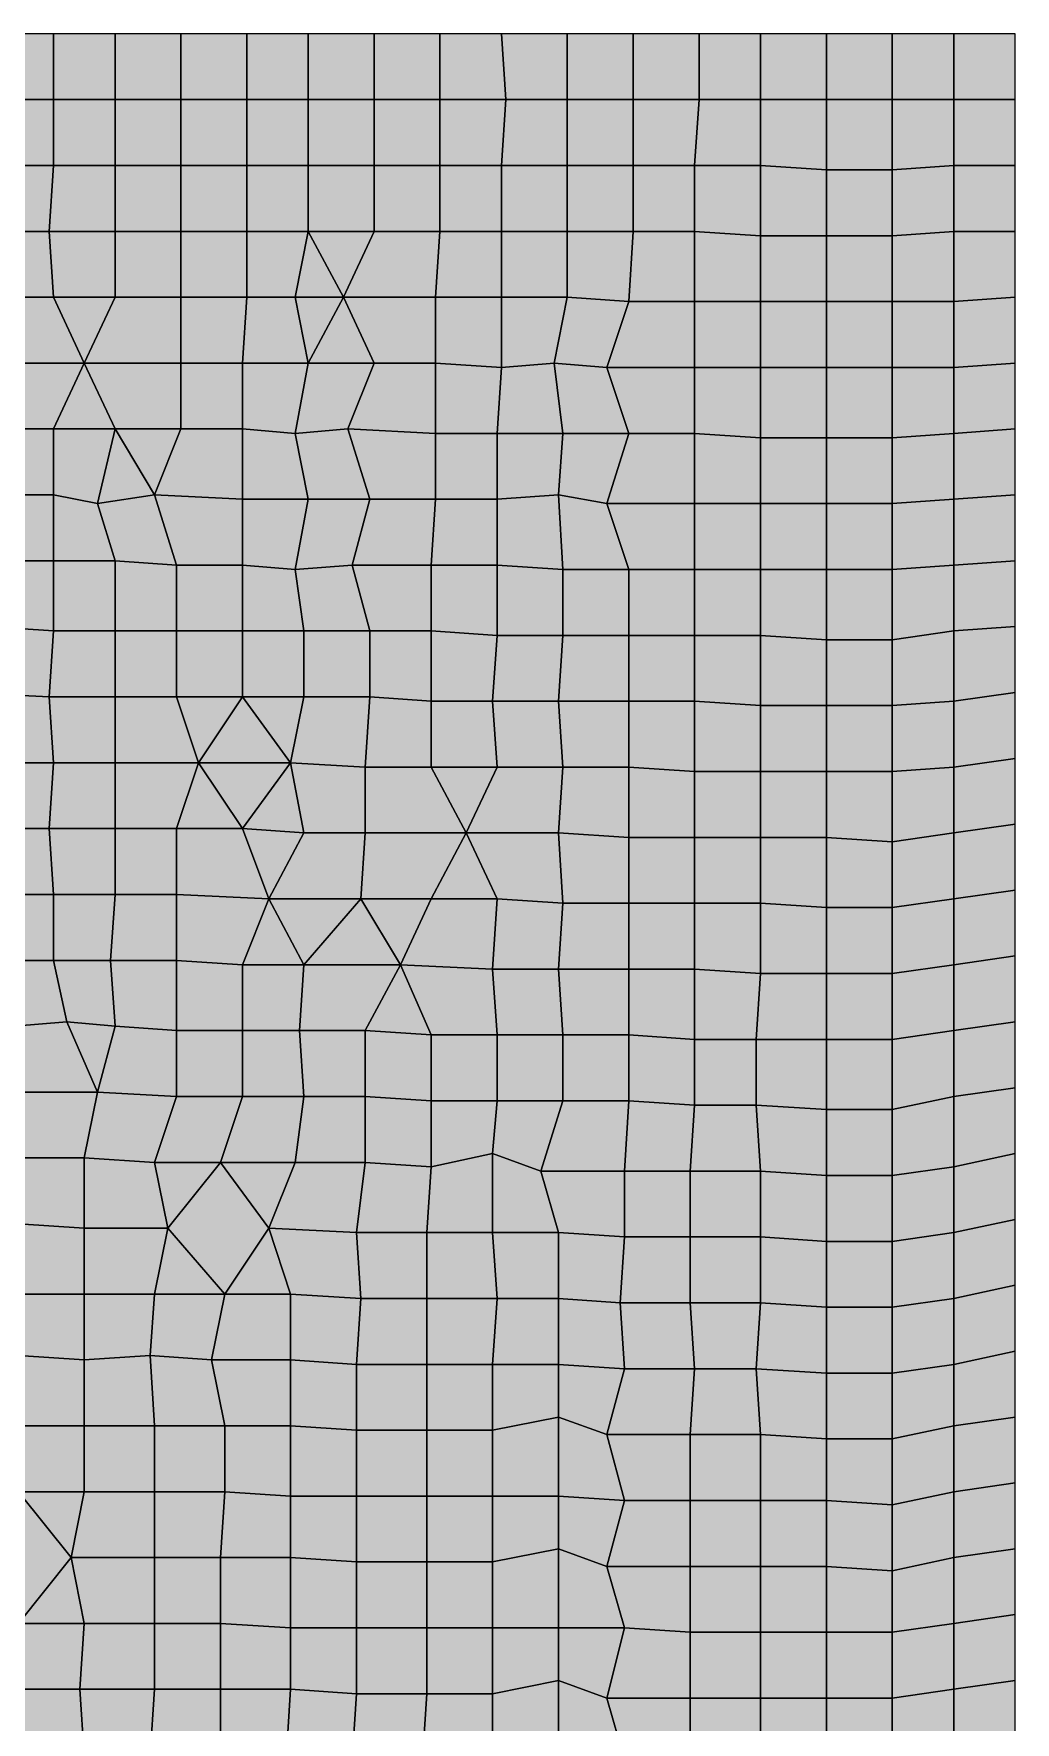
# Model space of a CAD drawing. Header units: metres. Extents: x -7480 to 79269, y -9100 to 45880.
# Drawn here: x 38090 to 42560, y 36350 to 44040 of the extents above; entities that cross this region are included whole.
import ezdxf

# ---------------------------------------------------------------- set-up
doc = ezdxf.new("R2010")
doc.units = ezdxf.units.M
doc.layers.add('COLOR_181', color=181, linetype='Continuous')

msp = doc.modelspace()

# ---------------------------------------------------------------- hatches: boundary and pattern name
at = {"layer": 'COLOR_181'}
for points in [[(37880, 43740), (38180, 43740), (38180, 44040), (37880, 44040)], [(38180, 43740), (38460, 43740), (38460, 44040), (38180, 44040)], [(38460, 43740), (38760, 43740), (38760, 44040), (38460, 44040)], [(38760, 43740), (39060, 43740), (39060, 44040), (38760, 44040)], [(39060, 43740), (39340, 43740), (39340, 44040), (39060, 44040)], [(39340, 43740), (39640, 43740), (39640, 44040), (39340, 44040)], [(39640, 43740), (39940, 43740), (39940, 44040), (39640, 44040)], [(39940, 43740), (40240, 43740), (40220, 44040), (39940, 44040)], [(40220, 44040), (40240, 43740), (40520, 43740), (40520, 44040)], [(40520, 43740), (40820, 43740), (40820, 44040), (40520, 44040)], [(40820, 43740), (41120, 43740), (41120, 44040), (40820, 44040)], [(41120, 43740), (41400, 43740), (41400, 44040), (41120, 44040)], [(41400, 43740), (41700, 43740), (41700, 44040), (41400, 44040)], [(41700, 43740), (42000, 43740), (42000, 44040), (41700, 44040)], [(42000, 43740), (42280, 43740), (42280, 44040), (42000, 44040)], [(42280, 43740), (42560, 43740), (42560, 44040), (42280, 44040)], [(37880, 43440), (38180, 43440), (38180, 43740), (37880, 43740)], [(38180, 43440), (38460, 43440), (38460, 43740), (38180, 43740)], [(38460, 43440), (38760, 43440), (38760, 43740), (38460, 43740)], [(38760, 43440), (39060, 43440), (39060, 43740), (38760, 43740)], [(39060, 43440), (39340, 43440), (39340, 43740), (39060, 43740)], [(39340, 43440), (39640, 43440), (39640, 43740), (39340, 43740)], [(39640, 43440), (39940, 43440), (39940, 43740), (39640, 43740)], [(39940, 43440), (40220, 43440), (40240, 43740), (39940, 43740)], [(40220, 43440), (40520, 43440), (40520, 43740), (40240, 43740)], [(40520, 43440), (40820, 43440), (40820, 43740), (40520, 43740)], [(40820, 43440), (41100, 43440), (41120, 43740), (40820, 43740)], [(41100, 43440), (41400, 43440), (41400, 43740), (41120, 43740)], [(41400, 43440), (41700, 43420), (41700, 43740), (41400, 43740)], [(41700, 43420), (42000, 43420), (42000, 43740), (41700, 43740)], [(42000, 43420), (42280, 43440), (42280, 43740), (42000, 43740)], [(42280, 43440), (42560, 43440), (42560, 43740), (42280, 43740)], [(37880, 43440), (37900, 43140), (38160, 43140), (38180, 43440)], [(38160, 43140), (38460, 43140), (38460, 43440), (38180, 43440)], [(38460, 43140), (38760, 43140), (38760, 43440), (38460, 43440)], [(38760, 43140), (39060, 43140), (39060, 43440), (38760, 43440)], [(39060, 43140), (39340, 43140), (39340, 43440), (39060, 43440)], [(39340, 43140), (39640, 43140), (39640, 43440), (39340, 43440)], [(39640, 43140), (39940, 43140), (39940, 43440), (39640, 43440)], [(39940, 43140), (40220, 43140), (40220, 43440), (39940, 43440)], [(40220, 43140), (40520, 43140), (40520, 43440), (40220, 43440)], [(40520, 43140), (40820, 43140), (40820, 43440), (40520, 43440)], [(40820, 43140), (41100, 43140), (41100, 43440), (40820, 43440)], [(41100, 43140), (41400, 43120), (41400, 43440), (41100, 43440)], [(41400, 43120), (41700, 43120), (41700, 43420), (41400, 43440)], [(41700, 43120), (42000, 43120), (42000, 43420), (41700, 43420)], [(42000, 43120), (42280, 43140), (42280, 43440), (42000, 43420)], [(42280, 43140), (42560, 43140), (42560, 43440), (42280, 43440)], [(37880, 42840), (38180, 42840), (38160, 43140), (37900, 43140)], [(38160, 43140), (38180, 42840), (38460, 42840), (38460, 43140)], [(38460, 42840), (38760, 42840), (38760, 43140), (38460, 43140)], [(38760, 42840), (39060, 42840), (39060, 43140), (38760, 43140)], [(39060, 42840), (39280, 42840), (39340, 43140), (39060, 43140)], [(39280, 42840), (39500, 42840), (39340, 43140)], [(39340, 43140), (39500, 42840), (39640, 43140)], [(39500, 42840), (39920, 42840), (39940, 43140), (39640, 43140)], [(39920, 42840), (40220, 42840), (40220, 43140), (39940, 43140)], [(40220, 42840), (40520, 42840), (40520, 43140), (40220, 43140)], [(40520, 42840), (40800, 42820), (40820, 43140), (40520, 43140)], [(40800, 42820), (41100, 42820), (41100, 43140), (40820, 43140)], [(41100, 42820), (41400, 42820), (41400, 43120), (41100, 43140)], [(41400, 42820), (41700, 42820), (41700, 43120), (41400, 43120)], [(41700, 42820), (42000, 42820), (42000, 43120), (41700, 43120)], [(42000, 42820), (42280, 42820), (42280, 43140), (42000, 43120)], [(42280, 42820), (42560, 42840), (42560, 43140), (42280, 43140)], [(37880, 42840), (37900, 42540), (38320, 42540), (38180, 42840)], [(38180, 42840), (38320, 42540), (38460, 42840)], [(38320, 42540), (38760, 42540), (38760, 42840), (38460, 42840)], [(38760, 42540), (39040, 42540), (39060, 42840), (38760, 42840)], [(39040, 42540), (39340, 42540), (39280, 42840), (39060, 42840)], [(39280, 42840), (39340, 42540), (39500, 42840)], [(39340, 42540), (39640, 42540), (39500, 42840)], [(39500, 42840), (39640, 42540), (39920, 42540), (39920, 42840)], [(39920, 42540), (40220, 42520), (40220, 42840), (39920, 42840)], [(40220, 42520), (40460, 42540), (40520, 42840), (40220, 42840)], [(40460, 42540), (40700, 42520), (40800, 42820), (40520, 42840)], [(42280, 42520), (42560, 42540), (42560, 42840), (42280, 42820)], [(40700, 42520), (41100, 42520), (41100, 42820), (40800, 42820)], [(41100, 42520), (41400, 42520), (41400, 42820), (41100, 42820)], [(41400, 42520), (41700, 42520), (41700, 42820), (41400, 42820)], [(41700, 42520), (42000, 42520), (42000, 42820), (41700, 42820)], [(42000, 42520), (42280, 42520), (42280, 42820), (42000, 42820)], [(37880, 42240), (38180, 42240), (38320, 42540), (37900, 42540)], [(38180, 42240), (38460, 42240), (38320, 42540)], [(38320, 42540), (38460, 42240), (38760, 42240), (38760, 42540)], [(38760, 42240), (39040, 42240), (39040, 42540), (38760, 42540)], [(39040, 42240), (39280, 42220), (39340, 42540), (39040, 42540)], [(39280, 42220), (39520, 42240), (39640, 42540), (39340, 42540)], [(39520, 42240), (39920, 42220), (39920, 42540), (39640, 42540)], [(39920, 42220), (40200, 42220), (40220, 42520), (39920, 42540)], [(40200, 42220), (40500, 42220), (40460, 42540), (40220, 42520)], [(40460, 42540), (40500, 42220), (40800, 42220), (40700, 42520)], [(42280, 42220), (42560, 42240), (42560, 42540), (42280, 42520)], [(40700, 42520), (40800, 42220), (41100, 42220), (41100, 42520)], [(41100, 42220), (41400, 42200), (41400, 42520), (41100, 42520)], [(41400, 42200), (41700, 42200), (41700, 42520), (41400, 42520)], [(41700, 42200), (42000, 42200), (42000, 42520), (41700, 42520)], [(42000, 42200), (42280, 42220), (42280, 42520), (42000, 42520)], [(37880, 41940), (38180, 41940), (38180, 42240), (37880, 42240)], [(38180, 41940), (38380, 41900), (38460, 42240), (38180, 42240)], [(38380, 41900), (38640, 41940), (38460, 42240)], [(38460, 42240), (38640, 41940), (38760, 42240)], [(38640, 41940), (39040, 41920), (39040, 42240), (38760, 42240)], [(39040, 41920), (39340, 41920), (39280, 42220), (39040, 42240)], [(39280, 42220), (39340, 41920), (39620, 41920), (39520, 42240)], [(39520, 42240), (39620, 41920), (39920, 41920), (39920, 42220)], [(39920, 41920), (40200, 41920), (40200, 42220), (39920, 42220)], [(40200, 41920), (40480, 41940), (40500, 42220), (40200, 42220)], [(40480, 41940), (40700, 41900), (40800, 42220), (40500, 42220)], [(40700, 41900), (41100, 41900), (41100, 42220), (40800, 42220)], [(41100, 41900), (41400, 41900), (41400, 42200), (41100, 42220)], [(42000, 41900), (42280, 41920), (42280, 42220), (42000, 42200)], [(42280, 41920), (42560, 41940), (42560, 42240), (42280, 42220)], [(41400, 41900), (41700, 41900), (41700, 42200), (41400, 42200)], [(41700, 41900), (42000, 41900), (42000, 42200), (41700, 42200)], [(37880, 41640), (38180, 41640), (38180, 41940), (37880, 41940)], [(38180, 41640), (38460, 41640), (38380, 41900), (38180, 41940)], [(38380, 41900), (38460, 41640), (38740, 41620), (38640, 41940)], [(38640, 41940), (38740, 41620), (39040, 41620), (39040, 41920)], [(39040, 41620), (39280, 41600), (39340, 41920), (39040, 41920)], [(39280, 41600), (39540, 41620), (39620, 41920), (39340, 41920)], [(39540, 41620), (39900, 41620), (39920, 41920), (39620, 41920)], [(39900, 41620), (40200, 41620), (40200, 41920), (39920, 41920)], [(40200, 41620), (40500, 41600), (40480, 41940), (40200, 41920)], [(40480, 41940), (40500, 41600), (40800, 41600), (40700, 41900)], [(42000, 41600), (42280, 41620), (42280, 41920), (42000, 41900)], [(42280, 41620), (42560, 41640), (42560, 41940), (42280, 41920)], [(40700, 41900), (40800, 41600), (41100, 41600), (41100, 41900)], [(41100, 41600), (41400, 41600), (41400, 41900), (41100, 41900)], [(41400, 41600), (41700, 41600), (41700, 41900), (41400, 41900)], [(41700, 41600), (42000, 41600), (42000, 41900), (41700, 41900)], [(37880, 41340), (38180, 41320), (38180, 41640), (37880, 41640)], [(38180, 41320), (38460, 41320), (38460, 41640), (38180, 41640)], [(38460, 41320), (38740, 41320), (38740, 41620), (38460, 41640)], [(38740, 41320), (39040, 41320), (39040, 41620), (38740, 41620)], [(39040, 41320), (39320, 41320), (39280, 41600), (39040, 41620)], [(39280, 41600), (39320, 41320), (39620, 41320), (39540, 41620)], [(39540, 41620), (39620, 41320), (39900, 41320), (39900, 41620)], [(39900, 41320), (40200, 41300), (40200, 41620), (39900, 41620)], [(40200, 41300), (40500, 41300), (40500, 41600), (40200, 41620)], [(42000, 41280), (42280, 41320), (42280, 41620), (42000, 41600)], [(42280, 41320), (42560, 41340), (42560, 41640), (42280, 41620)], [(40500, 41300), (40800, 41300), (40800, 41600), (40500, 41600)], [(40800, 41300), (41100, 41300), (41100, 41600), (40800, 41600)], [(41100, 41300), (41400, 41300), (41400, 41600), (41100, 41600)], [(41400, 41300), (41700, 41280), (41700, 41600), (41400, 41600)], [(41700, 41280), (42000, 41280), (42000, 41600), (41700, 41600)], [(37760, 41040), (38160, 41020), (38180, 41320), (37880, 41340)], [(38160, 41020), (38460, 41020), (38460, 41320), (38180, 41320)], [(38460, 41020), (38740, 41020), (38740, 41320), (38460, 41320)], [(38740, 41020), (39040, 41020), (39040, 41320), (38740, 41320)], [(39040, 41020), (39320, 41020), (39320, 41320), (39040, 41320)], [(39320, 41020), (39620, 41020), (39620, 41320), (39320, 41320)], [(39620, 41020), (39900, 41000), (39900, 41320), (39620, 41320)], [(39900, 41000), (40180, 41000), (40200, 41300), (39900, 41320)], [(40180, 41000), (40480, 41000), (40500, 41300), (40200, 41300)], [(40480, 41000), (40800, 41000), (40800, 41300), (40500, 41300)], [(40800, 41000), (41100, 41000), (41100, 41300), (40800, 41300)], [(41100, 41000), (41400, 40980), (41400, 41300), (41100, 41300)], [(41400, 40980), (41700, 40980), (41700, 41280), (41400, 41300)], [(42000, 40980), (42280, 41000), (42280, 41320), (42000, 41280)], [(42280, 41000), (42560, 41040), (42560, 41340), (42280, 41320)], [(41700, 40980), (42000, 40980), (42000, 41280), (41700, 41280)], [(37760, 41040), (37880, 40720), (38180, 40720), (38160, 41020)], [(38160, 41020), (38180, 40720), (38460, 40720), (38460, 41020)], [(38460, 40720), (38840, 40720), (38740, 41020), (38460, 41020)], [(38740, 41020), (38840, 40720), (39040, 41020)], [(38840, 40720), (39260, 40720), (39040, 41020)], [(39040, 41020), (39260, 40720), (39320, 41020)], [(39260, 40720), (39600, 40700), (39620, 41020), (39320, 41020)], [(39600, 40700), (39900, 40700), (39900, 41000), (39620, 41020)], [(39900, 40700), (40200, 40700), (40180, 41000), (39900, 41000)], [(40180, 41000), (40200, 40700), (40500, 40700), (40480, 41000)], [(40480, 41000), (40500, 40700), (40800, 40700), (40800, 41000)], [(40800, 40700), (41100, 40680), (41100, 41000), (40800, 41000)], [(41100, 40680), (41400, 40680), (41400, 40980), (41100, 41000)], [(42000, 40680), (42280, 40700), (42280, 41000), (42000, 40980)], [(42280, 40700), (42560, 40740), (42560, 41040), (42280, 41000)], [(41400, 40680), (41700, 40680), (41700, 40980), (41400, 40980)], [(41700, 40680), (42000, 40680), (42000, 40980), (41700, 40980)], [(37880, 40420), (38160, 40420), (38180, 40720), (37880, 40720)], [(38160, 40420), (38460, 40420), (38460, 40720), (38180, 40720)], [(38460, 40420), (38740, 40420), (38840, 40720), (38460, 40720)], [(38740, 40420), (39040, 40420), (38840, 40720)], [(38840, 40720), (39040, 40420), (39260, 40720)], [(39040, 40420), (39320, 40400), (39260, 40720)], [(39260, 40720), (39320, 40400), (39600, 40400), (39600, 40700)], [(39600, 40400), (40060, 40400), (39900, 40700), (39600, 40700)], [(39900, 40700), (40060, 40400), (40200, 40700)], [(40060, 40400), (40480, 40400), (40500, 40700), (40200, 40700)], [(40480, 40400), (40800, 40380), (40800, 40700), (40500, 40700)], [(40800, 40380), (41100, 40380), (41100, 40680), (40800, 40700)], [(42000, 40360), (42280, 40400), (42280, 40700), (42000, 40680)], [(42280, 40400), (42560, 40440), (42560, 40740), (42280, 40700)], [(41100, 40380), (41400, 40380), (41400, 40680), (41100, 40680)], [(41400, 40380), (41700, 40380), (41700, 40680), (41400, 40680)], [(41700, 40380), (42000, 40360), (42000, 40680), (41700, 40680)], [(37880, 40420), (37900, 40120), (38180, 40120), (38160, 40420)], [(38160, 40420), (38180, 40120), (38460, 40120), (38460, 40420)], [(38460, 40120), (38740, 40120), (38740, 40420), (38460, 40420)], [(38740, 40120), (39160, 40100), (39040, 40420), (38740, 40420)], [(39040, 40420), (39160, 40100), (39320, 40400)], [(39160, 40100), (39580, 40100), (39600, 40400), (39320, 40400)], [(39580, 40100), (39900, 40100), (40060, 40400), (39600, 40400)], [(39900, 40100), (40200, 40100), (40060, 40400)], [(40060, 40400), (40200, 40100), (40500, 40080), (40480, 40400)], [(40480, 40400), (40500, 40080), (40800, 40080), (40800, 40380)], [(40800, 40080), (41100, 40080), (41100, 40380), (40800, 40380)], [(41100, 40080), (41400, 40080), (41400, 40380), (41100, 40380)], [(41400, 40080), (41700, 40060), (41700, 40380), (41400, 40380)], [(41700, 40060), (42000, 40060), (42000, 40360), (41700, 40380)], [(42000, 40060), (42280, 40100), (42280, 40400), (42000, 40360)], [(42280, 40100), (42560, 40140), (42560, 40440), (42280, 40400)], [(37900, 40120), (37920, 39820), (38180, 39820), (38180, 40120)], [(38180, 39820), (38440, 39820), (38460, 40120), (38180, 40120)], [(38440, 39820), (38740, 39820), (38740, 40120), (38460, 40120)], [(38740, 39820), (39040, 39800), (39160, 40100), (38740, 40120)], [(39040, 39800), (39320, 39800), (39160, 40100)], [(39160, 40100), (39320, 39800), (39580, 40100)], [(39320, 39800), (39760, 39800), (39580, 40100)], [(39580, 40100), (39760, 39800), (39900, 40100)], [(39760, 39800), (40180, 39780), (40200, 40100), (39900, 40100)], [(40180, 39780), (40480, 39780), (40500, 40080), (40200, 40100)], [(40480, 39780), (40800, 39780), (40800, 40080), (40500, 40080)], [(40800, 39780), (41100, 39780), (41100, 40080), (40800, 40080)], [(41100, 39780), (41400, 39760), (41400, 40080), (41100, 40080)], [(41400, 39760), (41700, 39760), (41700, 40060), (41400, 40080)], [(42000, 39760), (42280, 39800), (42280, 40100), (42000, 40060)], [(42280, 39800), (42560, 39840), (42560, 40140), (42280, 40100)], [(41700, 39760), (42000, 39760), (42000, 40060), (41700, 40060)], [(42280, 39500), (42560, 39540), (42560, 39840), (42280, 39800)], [(37920, 39820), (38000, 39520), (38240, 39540), (38180, 39820)], [(38180, 39820), (38240, 39540), (38460, 39520), (38440, 39820)], [(38440, 39820), (38460, 39520), (38740, 39500), (38740, 39820)], [(38740, 39500), (39040, 39500), (39040, 39800), (38740, 39820)], [(39040, 39500), (39300, 39500), (39320, 39800), (39040, 39800)], [(39300, 39500), (39600, 39500), (39760, 39800), (39320, 39800)], [(39600, 39500), (39900, 39480), (39760, 39800)], [(39760, 39800), (39900, 39480), (40200, 39480), (40180, 39780)], [(40180, 39780), (40200, 39480), (40500, 39480), (40480, 39780)], [(40480, 39780), (40500, 39480), (40800, 39480), (40800, 39780)], [(40800, 39480), (41100, 39460), (41100, 39780), (40800, 39780)], [(41100, 39460), (41380, 39460), (41400, 39760), (41100, 39780)], [(41380, 39460), (41700, 39460), (41700, 39760), (41400, 39760)], [(41700, 39460), (42000, 39460), (42000, 39760), (41700, 39760)], [(42000, 39460), (42280, 39500), (42280, 39800), (42000, 39760)], [(38000, 39220), (38380, 39220), (38240, 39540), (38000, 39520)], [(38240, 39540), (38380, 39220), (38460, 39520)], [(42280, 39200), (42560, 39240), (42560, 39540), (42280, 39500)], [(38380, 39220), (38740, 39200), (38740, 39500), (38460, 39520)], [(38740, 39200), (39040, 39200), (39040, 39500), (38740, 39500)], [(39040, 39200), (39320, 39200), (39300, 39500), (39040, 39500)], [(39300, 39500), (39320, 39200), (39600, 39200), (39600, 39500)], [(39600, 39200), (39900, 39180), (39900, 39480), (39600, 39500)], [(39900, 39180), (40200, 39180), (40200, 39480), (39900, 39480)], [(40200, 39180), (40500, 39180), (40500, 39480), (40200, 39480)], [(40500, 39180), (40800, 39180), (40800, 39480), (40500, 39480)], [(40800, 39180), (41100, 39160), (41100, 39460), (40800, 39480)], [(41100, 39160), (41380, 39160), (41380, 39460), (41100, 39460)], [(41380, 39160), (41700, 39140), (41700, 39460), (41380, 39460)], [(41700, 39140), (42000, 39140), (42000, 39460), (41700, 39460)], [(42000, 39140), (42280, 39200), (42280, 39500), (42000, 39460)], [(37960, 38920), (38320, 38920), (38380, 39220), (38000, 39220)], [(38320, 38920), (38640, 38900), (38740, 39200), (38380, 39220)], [(42280, 38880), (42560, 38940), (42560, 39240), (42280, 39200)], [(38640, 38900), (38940, 38900), (39040, 39200), (38740, 39200)], [(38940, 38900), (39280, 38900), (39320, 39200), (39040, 39200)], [(39280, 38900), (39600, 38900), (39600, 39200), (39320, 39200)], [(39600, 38900), (39900, 38880), (39900, 39180), (39600, 39200)], [(39900, 38880), (40180, 38940), (40200, 39180), (39900, 39180)], [(40180, 38940), (40400, 38860), (40500, 39180), (40200, 39180)], [(40400, 38860), (40780, 38860), (40800, 39180), (40500, 39180)], [(40780, 38860), (41080, 38860), (41100, 39160), (40800, 39180)], [(41080, 38860), (41400, 38860), (41380, 39160), (41100, 39160)], [(41380, 39160), (41400, 38860), (41700, 38840), (41700, 39140)], [(42000, 38840), (42280, 38880), (42280, 39200), (42000, 39140)], [(41700, 38840), (42000, 38840), (42000, 39140), (41700, 39140)], [(37960, 38920), (38020, 38620), (38320, 38600), (38320, 38920)], [(38320, 38600), (38700, 38600), (38640, 38900), (38320, 38920)], [(39880, 38580), (40180, 38580), (40180, 38940), (39900, 38880)], [(40180, 38580), (40480, 38580), (40400, 38860), (40180, 38940)], [(42280, 38580), (42560, 38640), (42560, 38940), (42280, 38880)], [(38640, 38900), (38700, 38600), (38940, 38900)], [(38700, 38600), (38960, 38300), (39160, 38600), (38940, 38900)], [(38940, 38900), (39160, 38600), (39280, 38900)], [(39160, 38600), (39560, 38580), (39600, 38900), (39280, 38900)], [(39560, 38580), (39880, 38580), (39900, 38880), (39600, 38900)], [(40400, 38860), (40480, 38580), (40780, 38560), (40780, 38860)], [(40780, 38560), (41080, 38560), (41080, 38860), (40780, 38860)], [(41080, 38560), (41400, 38560), (41400, 38860), (41080, 38860)], [(41400, 38560), (41700, 38540), (41700, 38840), (41400, 38860)], [(41700, 38540), (42000, 38540), (42000, 38840), (41700, 38840)], [(42000, 38540), (42280, 38580), (42280, 38880), (42000, 38840)], [(37960, 38300), (38320, 38300), (38320, 38600), (38020, 38620)], [(42280, 38280), (42560, 38340), (42560, 38640), (42280, 38580)], [(38320, 38300), (38640, 38300), (38700, 38600), (38320, 38600)], [(38640, 38300), (38960, 38300), (38700, 38600)], [(38960, 38300), (39260, 38300), (39160, 38600)], [(39160, 38600), (39260, 38300), (39580, 38280), (39560, 38580)], [(39560, 38580), (39580, 38280), (39880, 38280), (39880, 38580)], [(39880, 38280), (40200, 38280), (40180, 38580), (39880, 38580)], [(40180, 38580), (40200, 38280), (40480, 38280), (40480, 38580)], [(40480, 38280), (40760, 38260), (40780, 38560), (40480, 38580)], [(40760, 38260), (41080, 38260), (41080, 38560), (40780, 38560)], [(41080, 38260), (41400, 38260), (41400, 38560), (41080, 38560)], [(41400, 38260), (41700, 38240), (41700, 38540), (41400, 38560)], [(41700, 38240), (42000, 38240), (42000, 38540), (41700, 38540)], [(42000, 38240), (42280, 38280), (42280, 38580), (42000, 38540)], [(37960, 38300), (38020, 38020), (38320, 38000), (38320, 38300)], [(38320, 38000), (38620, 38020), (38640, 38300), (38320, 38300)], [(38620, 38020), (38900, 38000), (38960, 38300), (38640, 38300)], [(38900, 38000), (39260, 38000), (39260, 38300), (38960, 38300)], [(39260, 38000), (39560, 37980), (39580, 38280), (39260, 38300)], [(42280, 37980), (42560, 38040), (42560, 38340), (42280, 38280)], [(39560, 37980), (39880, 37980), (39880, 38280), (39580, 38280)], [(39880, 37980), (40180, 37980), (40200, 38280), (39880, 38280)], [(40180, 37980), (40480, 37980), (40480, 38280), (40200, 38280)], [(40480, 37980), (40780, 37960), (40760, 38260), (40480, 38280)], [(40760, 38260), (40780, 37960), (41100, 37960), (41080, 38260)], [(41080, 38260), (41100, 37960), (41380, 37960), (41400, 38260)], [(41380, 37960), (41700, 37940), (41700, 38240), (41400, 38260)], [(41700, 37940), (42000, 37940), (42000, 38240), (41700, 38240)], [(42000, 37940), (42280, 37980), (42280, 38280), (42000, 38240)], [(37960, 37700), (38320, 37700), (38320, 38000), (38020, 38020)], [(38320, 37700), (38640, 37700), (38620, 38020), (38320, 38000)], [(38620, 38020), (38640, 37700), (38960, 37700), (38900, 38000)], [(38900, 38000), (38960, 37700), (39260, 37700), (39260, 38000)], [(39260, 37700), (39560, 37680), (39560, 37980), (39260, 38000)], [(42280, 37700), (42560, 37740), (42560, 38040), (42280, 37980)], [(39560, 37680), (39880, 37680), (39880, 37980), (39560, 37980)], [(39880, 37680), (40180, 37680), (40180, 37980), (39880, 37980)], [(40180, 37680), (40480, 37740), (40480, 37980), (40180, 37980)], [(40480, 37740), (40700, 37660), (40780, 37960), (40480, 37980)], [(40700, 37660), (41080, 37660), (41100, 37960), (40780, 37960)], [(41080, 37660), (41400, 37660), (41380, 37960), (41100, 37960)], [(41380, 37960), (41400, 37660), (41700, 37640), (41700, 37940)], [(41700, 37640), (42000, 37640), (42000, 37940), (41700, 37940)], [(42000, 37640), (42280, 37700), (42280, 37980), (42000, 37940)], [(37960, 37700), (38020, 37400), (38320, 37400), (38320, 37700)], [(38320, 37400), (38640, 37400), (38640, 37700), (38320, 37700)], [(38640, 37400), (38960, 37400), (38960, 37700), (38640, 37700)], [(38960, 37400), (39260, 37380), (39260, 37700), (38960, 37700)], [(39260, 37380), (39560, 37380), (39560, 37680), (39260, 37700)], [(40180, 37380), (40480, 37380), (40480, 37740), (40180, 37680)], [(40480, 37380), (40780, 37360), (40700, 37660), (40480, 37740)], [(42000, 37340), (42280, 37400), (42280, 37700), (42000, 37640)], [(42280, 37400), (42560, 37440), (42560, 37740), (42280, 37700)], [(39560, 37380), (39880, 37380), (39880, 37680), (39560, 37680)], [(39880, 37380), (40180, 37380), (40180, 37680), (39880, 37680)], [(40700, 37660), (40780, 37360), (41080, 37360), (41080, 37660)], [(41080, 37360), (41400, 37360), (41400, 37660), (41080, 37660)], [(41400, 37360), (41700, 37360), (41700, 37640), (41400, 37660)], [(41700, 37360), (42000, 37340), (42000, 37640), (41700, 37640)], [(37800, 37120), (38020, 36800), (38260, 37100), (38020, 37400)], [(38020, 37400), (38260, 37100), (38320, 37400)], [(38260, 37100), (38640, 37100), (38640, 37400), (38320, 37400)], [(38640, 37100), (38940, 37100), (38960, 37400), (38640, 37400)], [(38940, 37100), (39260, 37100), (39260, 37380), (38960, 37400)], [(39260, 37100), (39560, 37080), (39560, 37380), (39260, 37380)], [(39560, 37080), (39880, 37080), (39880, 37380), (39560, 37380)], [(39880, 37080), (40180, 37080), (40180, 37380), (39880, 37380)], [(40180, 37080), (40480, 37140), (40480, 37380), (40180, 37380)], [(40480, 37140), (40700, 37060), (40780, 37360), (40480, 37380)], [(42000, 37040), (42280, 37100), (42280, 37400), (42000, 37340)], [(42280, 37100), (42560, 37140), (42560, 37440), (42280, 37400)], [(40700, 37060), (41080, 37060), (41080, 37360), (40780, 37360)], [(41080, 37060), (41400, 37060), (41400, 37360), (41080, 37360)], [(41400, 37060), (41700, 37060), (41700, 37360), (41400, 37360)], [(41700, 37060), (42000, 37040), (42000, 37340), (41700, 37360)], [(38020, 36800), (38320, 36800), (38260, 37100)], [(38260, 37100), (38320, 36800), (38640, 36800), (38640, 37100)], [(38640, 36800), (38940, 36800), (38940, 37100), (38640, 37100)], [(38940, 36800), (39260, 36780), (39260, 37100), (38940, 37100)], [(39260, 36780), (39560, 36780), (39560, 37080), (39260, 37100)], [(39560, 36780), (39880, 36780), (39880, 37080), (39560, 37080)], [(39880, 36780), (40180, 36780), (40180, 37080), (39880, 37080)], [(40180, 36780), (40480, 36780), (40480, 37140), (40180, 37080)], [(40480, 36780), (40780, 36780), (40700, 37060), (40480, 37140)], [(42000, 36760), (42280, 36800), (42280, 37100), (42000, 37040)], [(42280, 36800), (42560, 36840), (42560, 37140), (42280, 37100)], [(40700, 37060), (40780, 36780), (41080, 36760), (41080, 37060)], [(41080, 36760), (41400, 36760), (41400, 37060), (41080, 37060)], [(41400, 36760), (41700, 36760), (41700, 37060), (41400, 37060)], [(41700, 36760), (42000, 36760), (42000, 37040), (41700, 37060)], [(42280, 36500), (42560, 36540), (42560, 36840), (42280, 36800)], [(38020, 36500), (38300, 36500), (38320, 36800), (38020, 36800)], [(38300, 36500), (38640, 36500), (38640, 36800), (38320, 36800)], [(38640, 36500), (38940, 36500), (38940, 36800), (38640, 36800)], [(38940, 36500), (39260, 36500), (39260, 36780), (38940, 36800)], [(39260, 36500), (39560, 36480), (39560, 36780), (39260, 36780)], [(39560, 36480), (39880, 36480), (39880, 36780), (39560, 36780)], [(39880, 36480), (40180, 36480), (40180, 36780), (39880, 36780)], [(40180, 36480), (40480, 36540), (40480, 36780), (40180, 36780)], [(40480, 36540), (40700, 36460), (40780, 36780), (40480, 36780)], [(40700, 36460), (41080, 36460), (41080, 36760), (40780, 36780)], [(41080, 36460), (41400, 36460), (41400, 36760), (41080, 36760)], [(41400, 36460), (41700, 36460), (41700, 36760), (41400, 36760)], [(41700, 36460), (42000, 36460), (42000, 36760), (41700, 36760)], [(42000, 36460), (42280, 36500), (42280, 36800), (42000, 36760)], [(40180, 36180), (40480, 36180), (40480, 36540), (40180, 36480)], [(40480, 36180), (40780, 36180), (40700, 36460), (40480, 36540)], [(42280, 36200), (42560, 36240), (42560, 36540), (42280, 36500)], [(38000, 36200), (38320, 36200), (38300, 36500), (38020, 36500)], [(38300, 36500), (38320, 36200), (38620, 36200), (38640, 36500)], [(38620, 36200), (38940, 36200), (38940, 36500), (38640, 36500)], [(38940, 36200), (39240, 36180), (39260, 36500), (38940, 36500)], [(39240, 36180), (39540, 36180), (39560, 36480), (39260, 36500)], [(39540, 36180), (39860, 36180), (39880, 36480), (39560, 36480)], [(39860, 36180), (40180, 36180), (40180, 36480), (39880, 36480)], [(40700, 36460), (40780, 36180), (41080, 36160), (41080, 36460)], [(41080, 36160), (41400, 36160), (41400, 36460), (41080, 36460)], [(41400, 36160), (41700, 36160), (41700, 36460), (41400, 36460)], [(41700, 36160), (42000, 36160), (42000, 36460), (41700, 36460)], [(42000, 36160), (42280, 36200), (42280, 36500), (42000, 36460)]]:
    msp.add_hatch(color=256, dxfattribs=at).paths.add_polyline_path(points)

# ---------------------------------------------------------------- linework, layer by layer
for points in [[(37880, 43740), (38180, 43740), (38180, 44040), (37880, 44040)], [(38180, 43740), (38460, 43740), (38460, 44040), (38180, 44040)], [(38460, 43740), (38760, 43740), (38760, 44040), (38460, 44040)], [(38760, 43740), (39060, 43740), (39060, 44040), (38760, 44040)], [(39060, 43740), (39340, 43740), (39340, 44040), (39060, 44040)], [(39340, 43740), (39640, 43740), (39640, 44040), (39340, 44040)], [(39640, 43740), (39940, 43740), (39940, 44040), (39640, 44040)], [(39940, 43740), (40240, 43740), (40220, 44040), (39940, 44040)], [(40220, 44040), (40240, 43740), (40520, 43740), (40520, 44040)], [(40520, 43740), (40820, 43740), (40820, 44040), (40520, 44040)], [(40820, 43740), (41120, 43740), (41120, 44040), (40820, 44040)], [(41120, 43740), (41400, 43740), (41400, 44040), (41120, 44040)], [(41400, 43740), (41700, 43740), (41700, 44040), (41400, 44040)], [(41700, 43740), (42000, 43740), (42000, 44040), (41700, 44040)], [(42000, 43740), (42280, 43740), (42280, 44040), (42000, 44040)], [(42280, 43740), (42560, 43740), (42560, 44040), (42280, 44040)], [(37880, 43440), (38180, 43440), (38180, 43740), (37880, 43740)], [(38180, 43440), (38460, 43440), (38460, 43740), (38180, 43740)], [(38460, 43440), (38760, 43440), (38760, 43740), (38460, 43740)], [(38760, 43440), (39060, 43440), (39060, 43740), (38760, 43740)], [(39060, 43440), (39340, 43440), (39340, 43740), (39060, 43740)], [(39340, 43440), (39640, 43440), (39640, 43740), (39340, 43740)], [(39640, 43440), (39940, 43440), (39940, 43740), (39640, 43740)], [(39940, 43440), (40220, 43440), (40240, 43740), (39940, 43740)], [(40220, 43440), (40520, 43440), (40520, 43740), (40240, 43740)], [(40520, 43440), (40820, 43440), (40820, 43740), (40520, 43740)], [(40820, 43440), (41100, 43440), (41120, 43740), (40820, 43740)], [(41100, 43440), (41400, 43440), (41400, 43740), (41120, 43740)], [(41400, 43440), (41700, 43420), (41700, 43740), (41400, 43740)], [(41700, 43420), (42000, 43420), (42000, 43740), (41700, 43740)], [(42000, 43420), (42280, 43440), (42280, 43740), (42000, 43740)], [(42280, 43440), (42560, 43440), (42560, 43740), (42280, 43740)], [(37880, 43440), (37900, 43140), (38160, 43140), (38180, 43440)], [(38160, 43140), (38460, 43140), (38460, 43440), (38180, 43440)], [(38460, 43140), (38760, 43140), (38760, 43440), (38460, 43440)], [(38760, 43140), (39060, 43140), (39060, 43440), (38760, 43440)], [(39060, 43140), (39340, 43140), (39340, 43440), (39060, 43440)], [(39340, 43140), (39640, 43140), (39640, 43440), (39340, 43440)], [(39640, 43140), (39940, 43140), (39940, 43440), (39640, 43440)], [(39940, 43140), (40220, 43140), (40220, 43440), (39940, 43440)], [(40220, 43140), (40520, 43140), (40520, 43440), (40220, 43440)], [(40520, 43140), (40820, 43140), (40820, 43440), (40520, 43440)], [(40820, 43140), (41100, 43140), (41100, 43440), (40820, 43440)], [(41100, 43140), (41400, 43120), (41400, 43440), (41100, 43440)], [(41400, 43120), (41700, 43120), (41700, 43420), (41400, 43440)], [(41700, 43120), (42000, 43120), (42000, 43420), (41700, 43420)], [(42000, 43120), (42280, 43140), (42280, 43440), (42000, 43420)], [(42280, 43140), (42560, 43140), (42560, 43440), (42280, 43440)], [(37880, 42840), (38180, 42840), (38160, 43140), (37900, 43140)], [(38160, 43140), (38180, 42840), (38460, 42840), (38460, 43140)], [(38460, 42840), (38760, 42840), (38760, 43140), (38460, 43140)], [(38760, 42840), (39060, 42840), (39060, 43140), (38760, 43140)], [(39060, 42840), (39280, 42840), (39340, 43140), (39060, 43140)], [(39280, 42840), (39500, 42840), (39340, 43140)], [(39340, 43140), (39500, 42840), (39640, 43140)], [(39500, 42840), (39920, 42840), (39940, 43140), (39640, 43140)], [(39920, 42840), (40220, 42840), (40220, 43140), (39940, 43140)], [(40220, 42840), (40520, 42840), (40520, 43140), (40220, 43140)], [(40520, 42840), (40800, 42820), (40820, 43140), (40520, 43140)], [(40800, 42820), (41100, 42820), (41100, 43140), (40820, 43140)], [(41100, 42820), (41400, 42820), (41400, 43120), (41100, 43140)], [(41400, 42820), (41700, 42820), (41700, 43120), (41400, 43120)], [(41700, 42820), (42000, 42820), (42000, 43120), (41700, 43120)], [(42000, 42820), (42280, 42820), (42280, 43140), (42000, 43120)], [(42280, 42820), (42560, 42840), (42560, 43140), (42280, 43140)], [(37880, 42840), (37900, 42540), (38320, 42540), (38180, 42840)], [(38180, 42840), (38320, 42540), (38460, 42840)], [(38320, 42540), (38760, 42540), (38760, 42840), (38460, 42840)], [(38760, 42540), (39040, 42540), (39060, 42840), (38760, 42840)], [(39040, 42540), (39340, 42540), (39280, 42840), (39060, 42840)], [(39280, 42840), (39340, 42540), (39500, 42840)], [(39340, 42540), (39640, 42540), (39500, 42840)], [(39500, 42840), (39640, 42540), (39920, 42540), (39920, 42840)], [(39920, 42540), (40220, 42520), (40220, 42840), (39920, 42840)], [(40220, 42520), (40460, 42540), (40520, 42840), (40220, 42840)], [(40460, 42540), (40700, 42520), (40800, 42820), (40520, 42840)], [(42280, 42520), (42560, 42540), (42560, 42840), (42280, 42820)], [(40700, 42520), (41100, 42520), (41100, 42820), (40800, 42820)], [(41100, 42520), (41400, 42520), (41400, 42820), (41100, 42820)], [(41400, 42520), (41700, 42520), (41700, 42820), (41400, 42820)], [(41700, 42520), (42000, 42520), (42000, 42820), (41700, 42820)], [(42000, 42520), (42280, 42520), (42280, 42820), (42000, 42820)], [(37880, 42240), (38180, 42240), (38320, 42540), (37900, 42540)], [(38180, 42240), (38460, 42240), (38320, 42540)], [(38320, 42540), (38460, 42240), (38760, 42240), (38760, 42540)], [(38760, 42240), (39040, 42240), (39040, 42540), (38760, 42540)], [(39040, 42240), (39280, 42220), (39340, 42540), (39040, 42540)], [(39280, 42220), (39520, 42240), (39640, 42540), (39340, 42540)], [(39520, 42240), (39920, 42220), (39920, 42540), (39640, 42540)], [(39920, 42220), (40200, 42220), (40220, 42520), (39920, 42540)], [(40200, 42220), (40500, 42220), (40460, 42540), (40220, 42520)], [(40460, 42540), (40500, 42220), (40800, 42220), (40700, 42520)], [(42280, 42220), (42560, 42240), (42560, 42540), (42280, 42520)], [(40700, 42520), (40800, 42220), (41100, 42220), (41100, 42520)], [(41100, 42220), (41400, 42200), (41400, 42520), (41100, 42520)], [(41400, 42200), (41700, 42200), (41700, 42520), (41400, 42520)], [(41700, 42200), (42000, 42200), (42000, 42520), (41700, 42520)], [(42000, 42200), (42280, 42220), (42280, 42520), (42000, 42520)], [(37880, 41940), (38180, 41940), (38180, 42240), (37880, 42240)], [(38180, 41940), (38380, 41900), (38460, 42240), (38180, 42240)], [(38380, 41900), (38640, 41940), (38460, 42240)], [(38460, 42240), (38640, 41940), (38760, 42240)], [(38640, 41940), (39040, 41920), (39040, 42240), (38760, 42240)], [(39040, 41920), (39340, 41920), (39280, 42220), (39040, 42240)], [(39280, 42220), (39340, 41920), (39620, 41920), (39520, 42240)], [(39520, 42240), (39620, 41920), (39920, 41920), (39920, 42220)], [(39920, 41920), (40200, 41920), (40200, 42220), (39920, 42220)], [(40200, 41920), (40480, 41940), (40500, 42220), (40200, 42220)], [(40480, 41940), (40700, 41900), (40800, 42220), (40500, 42220)], [(40700, 41900), (41100, 41900), (41100, 42220), (40800, 42220)], [(41100, 41900), (41400, 41900), (41400, 42200), (41100, 42220)], [(42000, 41900), (42280, 41920), (42280, 42220), (42000, 42200)], [(42280, 41920), (42560, 41940), (42560, 42240), (42280, 42220)], [(41400, 41900), (41700, 41900), (41700, 42200), (41400, 42200)], [(41700, 41900), (42000, 41900), (42000, 42200), (41700, 42200)], [(37880, 41640), (38180, 41640), (38180, 41940), (37880, 41940)], [(38180, 41640), (38460, 41640), (38380, 41900), (38180, 41940)], [(38380, 41900), (38460, 41640), (38740, 41620), (38640, 41940)], [(38640, 41940), (38740, 41620), (39040, 41620), (39040, 41920)], [(39040, 41620), (39280, 41600), (39340, 41920), (39040, 41920)], [(39280, 41600), (39540, 41620), (39620, 41920), (39340, 41920)], [(39540, 41620), (39900, 41620), (39920, 41920), (39620, 41920)], [(39900, 41620), (40200, 41620), (40200, 41920), (39920, 41920)], [(40200, 41620), (40500, 41600), (40480, 41940), (40200, 41920)], [(40480, 41940), (40500, 41600), (40800, 41600), (40700, 41900)], [(42000, 41600), (42280, 41620), (42280, 41920), (42000, 41900)], [(42280, 41620), (42560, 41640), (42560, 41940), (42280, 41920)], [(40700, 41900), (40800, 41600), (41100, 41600), (41100, 41900)], [(41100, 41600), (41400, 41600), (41400, 41900), (41100, 41900)], [(41400, 41600), (41700, 41600), (41700, 41900), (41400, 41900)], [(41700, 41600), (42000, 41600), (42000, 41900), (41700, 41900)], [(37880, 41340), (38180, 41320), (38180, 41640), (37880, 41640)], [(38180, 41320), (38460, 41320), (38460, 41640), (38180, 41640)], [(38460, 41320), (38740, 41320), (38740, 41620), (38460, 41640)], [(38740, 41320), (39040, 41320), (39040, 41620), (38740, 41620)], [(39040, 41320), (39320, 41320), (39280, 41600), (39040, 41620)], [(39280, 41600), (39320, 41320), (39620, 41320), (39540, 41620)], [(39540, 41620), (39620, 41320), (39900, 41320), (39900, 41620)], [(39900, 41320), (40200, 41300), (40200, 41620), (39900, 41620)], [(40200, 41300), (40500, 41300), (40500, 41600), (40200, 41620)], [(42000, 41280), (42280, 41320), (42280, 41620), (42000, 41600)], [(42280, 41320), (42560, 41340), (42560, 41640), (42280, 41620)], [(40500, 41300), (40800, 41300), (40800, 41600), (40500, 41600)], [(40800, 41300), (41100, 41300), (41100, 41600), (40800, 41600)], [(41100, 41300), (41400, 41300), (41400, 41600), (41100, 41600)], [(41400, 41300), (41700, 41280), (41700, 41600), (41400, 41600)], [(41700, 41280), (42000, 41280), (42000, 41600), (41700, 41600)], [(37760, 41040), (38160, 41020), (38180, 41320), (37880, 41340)], [(38160, 41020), (38460, 41020), (38460, 41320), (38180, 41320)], [(38460, 41020), (38740, 41020), (38740, 41320), (38460, 41320)], [(38740, 41020), (39040, 41020), (39040, 41320), (38740, 41320)], [(39040, 41020), (39320, 41020), (39320, 41320), (39040, 41320)], [(39320, 41020), (39620, 41020), (39620, 41320), (39320, 41320)], [(39620, 41020), (39900, 41000), (39900, 41320), (39620, 41320)], [(39900, 41000), (40180, 41000), (40200, 41300), (39900, 41320)], [(40180, 41000), (40480, 41000), (40500, 41300), (40200, 41300)], [(40480, 41000), (40800, 41000), (40800, 41300), (40500, 41300)], [(40800, 41000), (41100, 41000), (41100, 41300), (40800, 41300)], [(41100, 41000), (41400, 40980), (41400, 41300), (41100, 41300)], [(41400, 40980), (41700, 40980), (41700, 41280), (41400, 41300)], [(42000, 40980), (42280, 41000), (42280, 41320), (42000, 41280)], [(42280, 41000), (42560, 41040), (42560, 41340), (42280, 41320)], [(41700, 40980), (42000, 40980), (42000, 41280), (41700, 41280)], [(37760, 41040), (37880, 40720), (38180, 40720), (38160, 41020)], [(38160, 41020), (38180, 40720), (38460, 40720), (38460, 41020)], [(38460, 40720), (38840, 40720), (38740, 41020), (38460, 41020)], [(38740, 41020), (38840, 40720), (39040, 41020)], [(38840, 40720), (39260, 40720), (39040, 41020)], [(39040, 41020), (39260, 40720), (39320, 41020)], [(39260, 40720), (39600, 40700), (39620, 41020), (39320, 41020)], [(39600, 40700), (39900, 40700), (39900, 41000), (39620, 41020)], [(39900, 40700), (40200, 40700), (40180, 41000), (39900, 41000)], [(40180, 41000), (40200, 40700), (40500, 40700), (40480, 41000)], [(40480, 41000), (40500, 40700), (40800, 40700), (40800, 41000)], [(40800, 40700), (41100, 40680), (41100, 41000), (40800, 41000)], [(41100, 40680), (41400, 40680), (41400, 40980), (41100, 41000)], [(42000, 40680), (42280, 40700), (42280, 41000), (42000, 40980)], [(42280, 40700), (42560, 40740), (42560, 41040), (42280, 41000)], [(41400, 40680), (41700, 40680), (41700, 40980), (41400, 40980)], [(41700, 40680), (42000, 40680), (42000, 40980), (41700, 40980)], [(37880, 40420), (38160, 40420), (38180, 40720), (37880, 40720)], [(38160, 40420), (38460, 40420), (38460, 40720), (38180, 40720)], [(38460, 40420), (38740, 40420), (38840, 40720), (38460, 40720)], [(38740, 40420), (39040, 40420), (38840, 40720)], [(38840, 40720), (39040, 40420), (39260, 40720)], [(39040, 40420), (39320, 40400), (39260, 40720)], [(39260, 40720), (39320, 40400), (39600, 40400), (39600, 40700)], [(39600, 40400), (40060, 40400), (39900, 40700), (39600, 40700)], [(39900, 40700), (40060, 40400), (40200, 40700)], [(40060, 40400), (40480, 40400), (40500, 40700), (40200, 40700)], [(40480, 40400), (40800, 40380), (40800, 40700), (40500, 40700)], [(40800, 40380), (41100, 40380), (41100, 40680), (40800, 40700)], [(42000, 40360), (42280, 40400), (42280, 40700), (42000, 40680)], [(42280, 40400), (42560, 40440), (42560, 40740), (42280, 40700)], [(41100, 40380), (41400, 40380), (41400, 40680), (41100, 40680)], [(41400, 40380), (41700, 40380), (41700, 40680), (41400, 40680)], [(41700, 40380), (42000, 40360), (42000, 40680), (41700, 40680)], [(37880, 40420), (37900, 40120), (38180, 40120), (38160, 40420)], [(38160, 40420), (38180, 40120), (38460, 40120), (38460, 40420)], [(38460, 40120), (38740, 40120), (38740, 40420), (38460, 40420)], [(38740, 40120), (39160, 40100), (39040, 40420), (38740, 40420)], [(39040, 40420), (39160, 40100), (39320, 40400)], [(39160, 40100), (39580, 40100), (39600, 40400), (39320, 40400)], [(39580, 40100), (39900, 40100), (40060, 40400), (39600, 40400)], [(39900, 40100), (40200, 40100), (40060, 40400)], [(40060, 40400), (40200, 40100), (40500, 40080), (40480, 40400)], [(40480, 40400), (40500, 40080), (40800, 40080), (40800, 40380)], [(40800, 40080), (41100, 40080), (41100, 40380), (40800, 40380)], [(41100, 40080), (41400, 40080), (41400, 40380), (41100, 40380)], [(41400, 40080), (41700, 40060), (41700, 40380), (41400, 40380)], [(41700, 40060), (42000, 40060), (42000, 40360), (41700, 40380)], [(42000, 40060), (42280, 40100), (42280, 40400), (42000, 40360)], [(42280, 40100), (42560, 40140), (42560, 40440), (42280, 40400)], [(37900, 40120), (37920, 39820), (38180, 39820), (38180, 40120)], [(38180, 39820), (38440, 39820), (38460, 40120), (38180, 40120)], [(38440, 39820), (38740, 39820), (38740, 40120), (38460, 40120)], [(38740, 39820), (39040, 39800), (39160, 40100), (38740, 40120)], [(39040, 39800), (39320, 39800), (39160, 40100)], [(39160, 40100), (39320, 39800), (39580, 40100)], [(39320, 39800), (39760, 39800), (39580, 40100)], [(39580, 40100), (39760, 39800), (39900, 40100)], [(39760, 39800), (40180, 39780), (40200, 40100), (39900, 40100)], [(40180, 39780), (40480, 39780), (40500, 40080), (40200, 40100)], [(40480, 39780), (40800, 39780), (40800, 40080), (40500, 40080)], [(40800, 39780), (41100, 39780), (41100, 40080), (40800, 40080)], [(41100, 39780), (41400, 39760), (41400, 40080), (41100, 40080)], [(41400, 39760), (41700, 39760), (41700, 40060), (41400, 40080)], [(42000, 39760), (42280, 39800), (42280, 40100), (42000, 40060)], [(42280, 39800), (42560, 39840), (42560, 40140), (42280, 40100)], [(41700, 39760), (42000, 39760), (42000, 40060), (41700, 40060)], [(42280, 39500), (42560, 39540), (42560, 39840), (42280, 39800)], [(37920, 39820), (38000, 39520), (38240, 39540), (38180, 39820)], [(38180, 39820), (38240, 39540), (38460, 39520), (38440, 39820)], [(38440, 39820), (38460, 39520), (38740, 39500), (38740, 39820)], [(38740, 39500), (39040, 39500), (39040, 39800), (38740, 39820)], [(39040, 39500), (39300, 39500), (39320, 39800), (39040, 39800)], [(39300, 39500), (39600, 39500), (39760, 39800), (39320, 39800)], [(39600, 39500), (39900, 39480), (39760, 39800)], [(39760, 39800), (39900, 39480), (40200, 39480), (40180, 39780)], [(40180, 39780), (40200, 39480), (40500, 39480), (40480, 39780)], [(40480, 39780), (40500, 39480), (40800, 39480), (40800, 39780)], [(40800, 39480), (41100, 39460), (41100, 39780), (40800, 39780)], [(41100, 39460), (41380, 39460), (41400, 39760), (41100, 39780)], [(41380, 39460), (41700, 39460), (41700, 39760), (41400, 39760)], [(41700, 39460), (42000, 39460), (42000, 39760), (41700, 39760)], [(42000, 39460), (42280, 39500), (42280, 39800), (42000, 39760)], [(38000, 39220), (38380, 39220), (38240, 39540), (38000, 39520)], [(38240, 39540), (38380, 39220), (38460, 39520)], [(42280, 39200), (42560, 39240), (42560, 39540), (42280, 39500)], [(38380, 39220), (38740, 39200), (38740, 39500), (38460, 39520)], [(38740, 39200), (39040, 39200), (39040, 39500), (38740, 39500)], [(39040, 39200), (39320, 39200), (39300, 39500), (39040, 39500)], [(39300, 39500), (39320, 39200), (39600, 39200), (39600, 39500)], [(39600, 39200), (39900, 39180), (39900, 39480), (39600, 39500)], [(39900, 39180), (40200, 39180), (40200, 39480), (39900, 39480)], [(40200, 39180), (40500, 39180), (40500, 39480), (40200, 39480)], [(40500, 39180), (40800, 39180), (40800, 39480), (40500, 39480)], [(40800, 39180), (41100, 39160), (41100, 39460), (40800, 39480)], [(41100, 39160), (41380, 39160), (41380, 39460), (41100, 39460)], [(41380, 39160), (41700, 39140), (41700, 39460), (41380, 39460)], [(41700, 39140), (42000, 39140), (42000, 39460), (41700, 39460)], [(42000, 39140), (42280, 39200), (42280, 39500), (42000, 39460)], [(37960, 38920), (38320, 38920), (38380, 39220), (38000, 39220)], [(38320, 38920), (38640, 38900), (38740, 39200), (38380, 39220)], [(42280, 38880), (42560, 38940), (42560, 39240), (42280, 39200)], [(38640, 38900), (38940, 38900), (39040, 39200), (38740, 39200)], [(38940, 38900), (39280, 38900), (39320, 39200), (39040, 39200)], [(39280, 38900), (39600, 38900), (39600, 39200), (39320, 39200)], [(39600, 38900), (39900, 38880), (39900, 39180), (39600, 39200)], [(39900, 38880), (40180, 38940), (40200, 39180), (39900, 39180)], [(40180, 38940), (40400, 38860), (40500, 39180), (40200, 39180)], [(40400, 38860), (40780, 38860), (40800, 39180), (40500, 39180)], [(40780, 38860), (41080, 38860), (41100, 39160), (40800, 39180)], [(41080, 38860), (41400, 38860), (41380, 39160), (41100, 39160)], [(41380, 39160), (41400, 38860), (41700, 38840), (41700, 39140)], [(42000, 38840), (42280, 38880), (42280, 39200), (42000, 39140)], [(41700, 38840), (42000, 38840), (42000, 39140), (41700, 39140)], [(37960, 38920), (38020, 38620), (38320, 38600), (38320, 38920)], [(38320, 38600), (38700, 38600), (38640, 38900), (38320, 38920)], [(39880, 38580), (40180, 38580), (40180, 38940), (39900, 38880)], [(40180, 38580), (40480, 38580), (40400, 38860), (40180, 38940)], [(42280, 38580), (42560, 38640), (42560, 38940), (42280, 38880)], [(38640, 38900), (38700, 38600), (38940, 38900)], [(38700, 38600), (38960, 38300), (39160, 38600), (38940, 38900)], [(38940, 38900), (39160, 38600), (39280, 38900)], [(39160, 38600), (39560, 38580), (39600, 38900), (39280, 38900)], [(39560, 38580), (39880, 38580), (39900, 38880), (39600, 38900)], [(40400, 38860), (40480, 38580), (40780, 38560), (40780, 38860)], [(40780, 38560), (41080, 38560), (41080, 38860), (40780, 38860)], [(41080, 38560), (41400, 38560), (41400, 38860), (41080, 38860)], [(41400, 38560), (41700, 38540), (41700, 38840), (41400, 38860)], [(41700, 38540), (42000, 38540), (42000, 38840), (41700, 38840)], [(42000, 38540), (42280, 38580), (42280, 38880), (42000, 38840)], [(37960, 38300), (38320, 38300), (38320, 38600), (38020, 38620)], [(42280, 38280), (42560, 38340), (42560, 38640), (42280, 38580)], [(38320, 38300), (38640, 38300), (38700, 38600), (38320, 38600)], [(38640, 38300), (38960, 38300), (38700, 38600)], [(38960, 38300), (39260, 38300), (39160, 38600)], [(39160, 38600), (39260, 38300), (39580, 38280), (39560, 38580)], [(39560, 38580), (39580, 38280), (39880, 38280), (39880, 38580)], [(39880, 38280), (40200, 38280), (40180, 38580), (39880, 38580)], [(40180, 38580), (40200, 38280), (40480, 38280), (40480, 38580)], [(40480, 38280), (40760, 38260), (40780, 38560), (40480, 38580)], [(40760, 38260), (41080, 38260), (41080, 38560), (40780, 38560)], [(41080, 38260), (41400, 38260), (41400, 38560), (41080, 38560)], [(41400, 38260), (41700, 38240), (41700, 38540), (41400, 38560)], [(41700, 38240), (42000, 38240), (42000, 38540), (41700, 38540)], [(42000, 38240), (42280, 38280), (42280, 38580), (42000, 38540)], [(37960, 38300), (38020, 38020), (38320, 38000), (38320, 38300)], [(38320, 38000), (38620, 38020), (38640, 38300), (38320, 38300)], [(38620, 38020), (38900, 38000), (38960, 38300), (38640, 38300)], [(38900, 38000), (39260, 38000), (39260, 38300), (38960, 38300)], [(39260, 38000), (39560, 37980), (39580, 38280), (39260, 38300)], [(42280, 37980), (42560, 38040), (42560, 38340), (42280, 38280)], [(39560, 37980), (39880, 37980), (39880, 38280), (39580, 38280)], [(39880, 37980), (40180, 37980), (40200, 38280), (39880, 38280)], [(40180, 37980), (40480, 37980), (40480, 38280), (40200, 38280)], [(40480, 37980), (40780, 37960), (40760, 38260), (40480, 38280)], [(40760, 38260), (40780, 37960), (41100, 37960), (41080, 38260)], [(41080, 38260), (41100, 37960), (41380, 37960), (41400, 38260)], [(41380, 37960), (41700, 37940), (41700, 38240), (41400, 38260)], [(41700, 37940), (42000, 37940), (42000, 38240), (41700, 38240)], [(42000, 37940), (42280, 37980), (42280, 38280), (42000, 38240)], [(37960, 37700), (38320, 37700), (38320, 38000), (38020, 38020)], [(38320, 37700), (38640, 37700), (38620, 38020), (38320, 38000)], [(38620, 38020), (38640, 37700), (38960, 37700), (38900, 38000)], [(38900, 38000), (38960, 37700), (39260, 37700), (39260, 38000)], [(39260, 37700), (39560, 37680), (39560, 37980), (39260, 38000)], [(42280, 37700), (42560, 37740), (42560, 38040), (42280, 37980)], [(39560, 37680), (39880, 37680), (39880, 37980), (39560, 37980)], [(39880, 37680), (40180, 37680), (40180, 37980), (39880, 37980)], [(40180, 37680), (40480, 37740), (40480, 37980), (40180, 37980)], [(40480, 37740), (40700, 37660), (40780, 37960), (40480, 37980)], [(40700, 37660), (41080, 37660), (41100, 37960), (40780, 37960)], [(41080, 37660), (41400, 37660), (41380, 37960), (41100, 37960)], [(41380, 37960), (41400, 37660), (41700, 37640), (41700, 37940)], [(41700, 37640), (42000, 37640), (42000, 37940), (41700, 37940)], [(42000, 37640), (42280, 37700), (42280, 37980), (42000, 37940)], [(37960, 37700), (38020, 37400), (38320, 37400), (38320, 37700)], [(38320, 37400), (38640, 37400), (38640, 37700), (38320, 37700)], [(38640, 37400), (38960, 37400), (38960, 37700), (38640, 37700)], [(38960, 37400), (39260, 37380), (39260, 37700), (38960, 37700)], [(39260, 37380), (39560, 37380), (39560, 37680), (39260, 37700)], [(40180, 37380), (40480, 37380), (40480, 37740), (40180, 37680)], [(40480, 37380), (40780, 37360), (40700, 37660), (40480, 37740)], [(42000, 37340), (42280, 37400), (42280, 37700), (42000, 37640)], [(42280, 37400), (42560, 37440), (42560, 37740), (42280, 37700)], [(39560, 37380), (39880, 37380), (39880, 37680), (39560, 37680)], [(39880, 37380), (40180, 37380), (40180, 37680), (39880, 37680)], [(40700, 37660), (40780, 37360), (41080, 37360), (41080, 37660)], [(41080, 37360), (41400, 37360), (41400, 37660), (41080, 37660)], [(41400, 37360), (41700, 37360), (41700, 37640), (41400, 37660)], [(41700, 37360), (42000, 37340), (42000, 37640), (41700, 37640)], [(37800, 37120), (38020, 36800), (38260, 37100), (38020, 37400)], [(38020, 37400), (38260, 37100), (38320, 37400)], [(38260, 37100), (38640, 37100), (38640, 37400), (38320, 37400)], [(38640, 37100), (38940, 37100), (38960, 37400), (38640, 37400)], [(38940, 37100), (39260, 37100), (39260, 37380), (38960, 37400)], [(39260, 37100), (39560, 37080), (39560, 37380), (39260, 37380)], [(39560, 37080), (39880, 37080), (39880, 37380), (39560, 37380)], [(39880, 37080), (40180, 37080), (40180, 37380), (39880, 37380)], [(40180, 37080), (40480, 37140), (40480, 37380), (40180, 37380)], [(40480, 37140), (40700, 37060), (40780, 37360), (40480, 37380)], [(42000, 37040), (42280, 37100), (42280, 37400), (42000, 37340)], [(42280, 37100), (42560, 37140), (42560, 37440), (42280, 37400)], [(40700, 37060), (41080, 37060), (41080, 37360), (40780, 37360)], [(41080, 37060), (41400, 37060), (41400, 37360), (41080, 37360)], [(41400, 37060), (41700, 37060), (41700, 37360), (41400, 37360)], [(41700, 37060), (42000, 37040), (42000, 37340), (41700, 37360)], [(38020, 36800), (38320, 36800), (38260, 37100)], [(38260, 37100), (38320, 36800), (38640, 36800), (38640, 37100)], [(38640, 36800), (38940, 36800), (38940, 37100), (38640, 37100)], [(38940, 36800), (39260, 36780), (39260, 37100), (38940, 37100)], [(39260, 36780), (39560, 36780), (39560, 37080), (39260, 37100)], [(39560, 36780), (39880, 36780), (39880, 37080), (39560, 37080)], [(39880, 36780), (40180, 36780), (40180, 37080), (39880, 37080)], [(40180, 36780), (40480, 36780), (40480, 37140), (40180, 37080)], [(40480, 36780), (40780, 36780), (40700, 37060), (40480, 37140)], [(42000, 36760), (42280, 36800), (42280, 37100), (42000, 37040)], [(42280, 36800), (42560, 36840), (42560, 37140), (42280, 37100)], [(40700, 37060), (40780, 36780), (41080, 36760), (41080, 37060)], [(41080, 36760), (41400, 36760), (41400, 37060), (41080, 37060)], [(41400, 36760), (41700, 36760), (41700, 37060), (41400, 37060)], [(41700, 36760), (42000, 36760), (42000, 37040), (41700, 37060)], [(42280, 36500), (42560, 36540), (42560, 36840), (42280, 36800)], [(38020, 36500), (38300, 36500), (38320, 36800), (38020, 36800)], [(38300, 36500), (38640, 36500), (38640, 36800), (38320, 36800)], [(38640, 36500), (38940, 36500), (38940, 36800), (38640, 36800)], [(38940, 36500), (39260, 36500), (39260, 36780), (38940, 36800)], [(39260, 36500), (39560, 36480), (39560, 36780), (39260, 36780)], [(39560, 36480), (39880, 36480), (39880, 36780), (39560, 36780)], [(39880, 36480), (40180, 36480), (40180, 36780), (39880, 36780)], [(40180, 36480), (40480, 36540), (40480, 36780), (40180, 36780)], [(40480, 36540), (40700, 36460), (40780, 36780), (40480, 36780)], [(40700, 36460), (41080, 36460), (41080, 36760), (40780, 36780)], [(41080, 36460), (41400, 36460), (41400, 36760), (41080, 36760)], [(41400, 36460), (41700, 36460), (41700, 36760), (41400, 36760)], [(41700, 36460), (42000, 36460), (42000, 36760), (41700, 36760)], [(42000, 36460), (42280, 36500), (42280, 36800), (42000, 36760)], [(40180, 36180), (40480, 36180), (40480, 36540), (40180, 36480)], [(40480, 36180), (40780, 36180), (40700, 36460), (40480, 36540)], [(42280, 36200), (42560, 36240), (42560, 36540), (42280, 36500)], [(38000, 36200), (38320, 36200), (38300, 36500), (38020, 36500)], [(38300, 36500), (38320, 36200), (38620, 36200), (38640, 36500)], [(38620, 36200), (38940, 36200), (38940, 36500), (38640, 36500)], [(38940, 36200), (39240, 36180), (39260, 36500), (38940, 36500)], [(39240, 36180), (39540, 36180), (39560, 36480), (39260, 36500)], [(39540, 36180), (39860, 36180), (39880, 36480), (39560, 36480)], [(39860, 36180), (40180, 36180), (40180, 36480), (39880, 36480)], [(40700, 36460), (40780, 36180), (41080, 36160), (41080, 36460)], [(41080, 36160), (41400, 36160), (41400, 36460), (41080, 36460)], [(41400, 36160), (41700, 36160), (41700, 36460), (41400, 36460)], [(41700, 36160), (42000, 36160), (42000, 36460), (41700, 36460)], [(42000, 36160), (42280, 36200), (42280, 36500), (42000, 36460)]]:
    msp.add_lwpolyline(points, close=True, dxfattribs=at)

doc.saveas('drawing.dxf')
